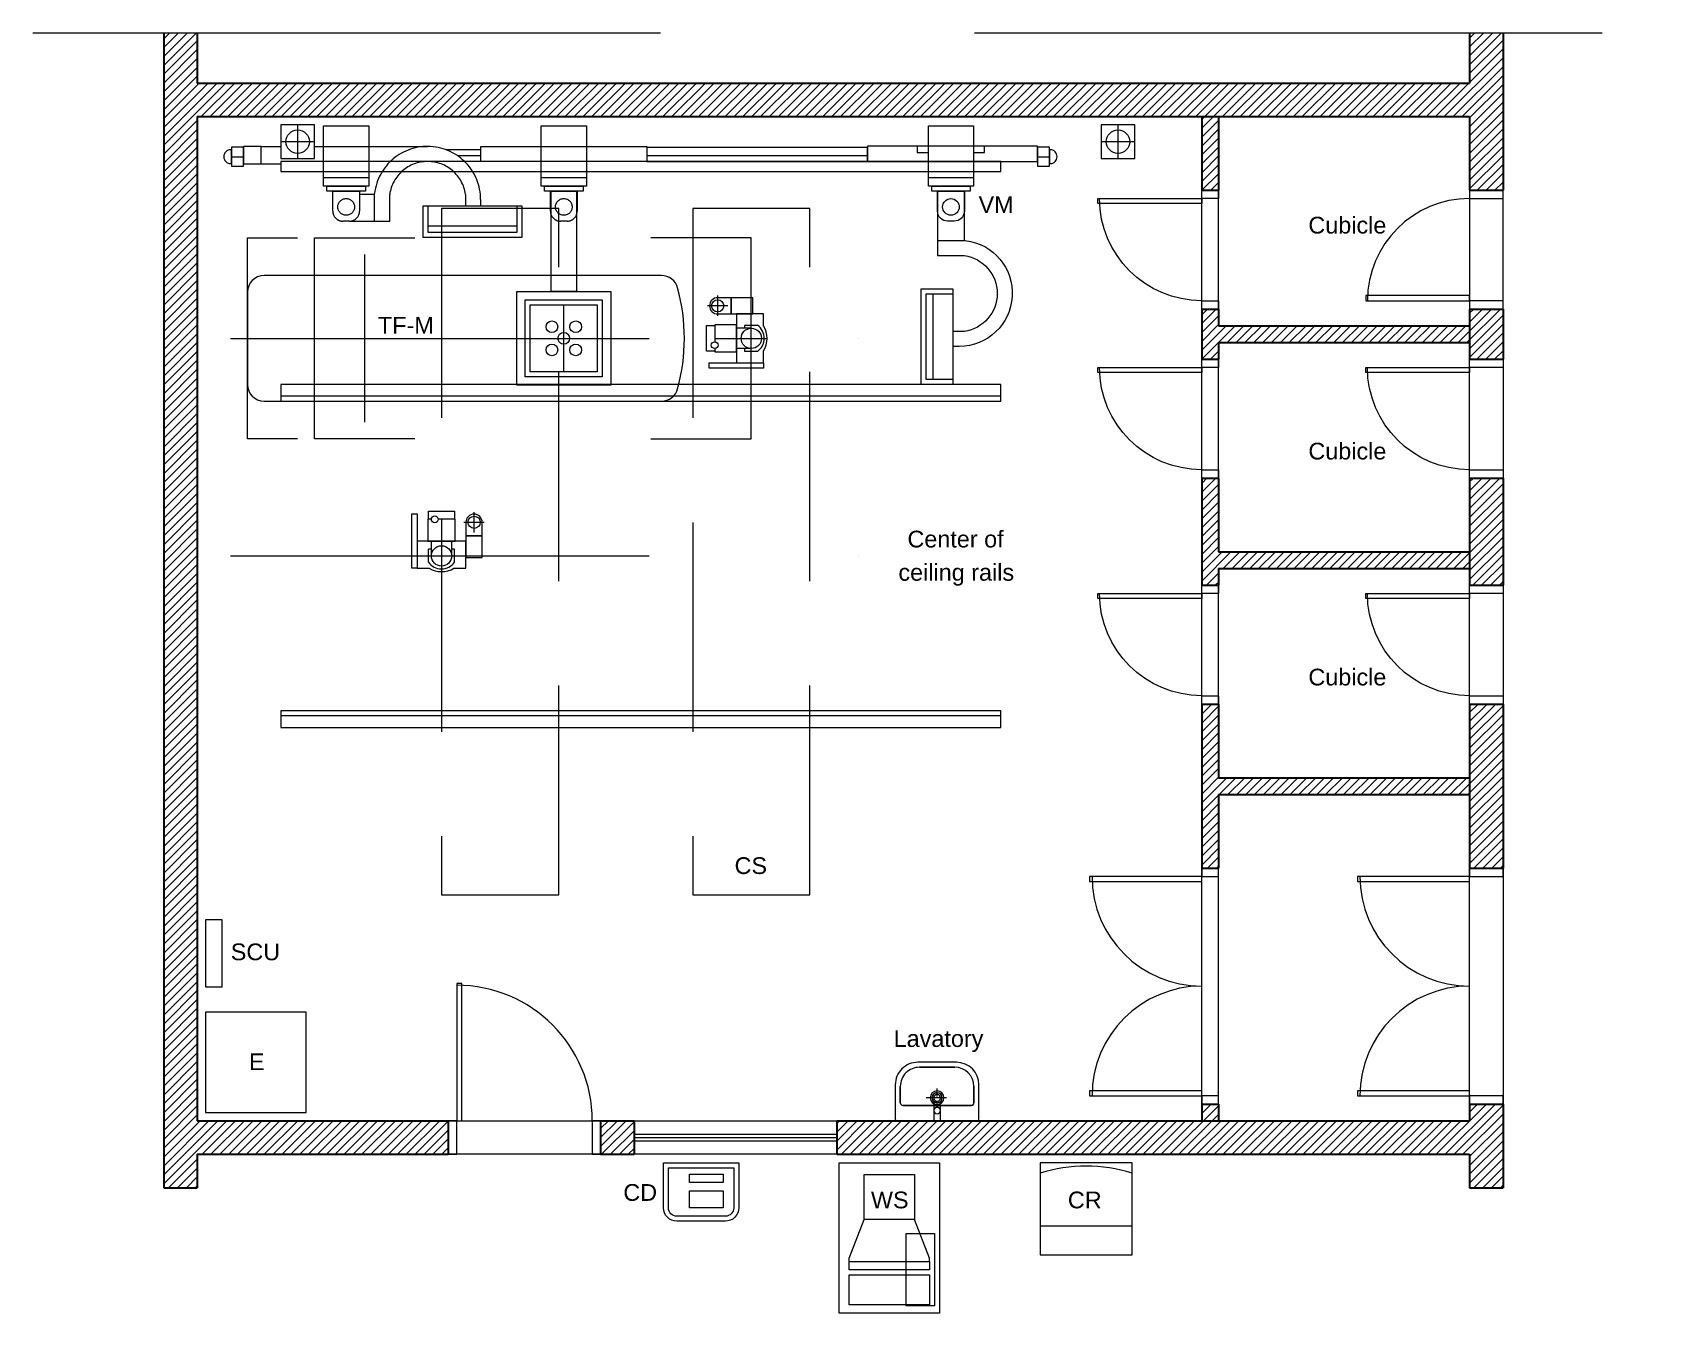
# Model space of a CAD drawing. Extents: x 67021 to 67998, y 54660 to 55426.
import ezdxf

# ---------------------------------------------------------------- set-up
doc = ezdxf.new("R2010")
doc.units = 0
doc.header["$LTSCALE"] = 25
doc.header["$MEASUREMENT"] = 0
for name, pattern in [('DASHDOT', [1, 0.5, -0.25, 0, -0.25]), ('DASHED', [0.75, 0.5, -0.25]), ('DASHED2', [0.375, 0.25, -0.125]), ('HIDDENX2', [0.75, 0.5, -0.25])]:
    doc.linetypes.add(name, pattern=pattern)
doc.layers.get('0').update_dxf_attribs({"lineweight": 9})
doc.layers.add('www.cadblocksfree.com', color=7, linetype='Continuous', lineweight=9)
doc.styles.get("Standard").update_dxf_attribs({"font": 'arial.ttf'})

# ---------------------------------------------------------------- blocks, each defined once
blk = doc.blocks.new('UMIVAONIK')
for p, q in [((-24, 0), (24, 0)), ((-2, 0), (-2, -8.14)), ((2, -8.14), (2, 0)), ((-25, -1), (-25, -21.5)), ((-20.5, -9.25), (20.5, -9.25)), ((-0.97, -9.25), (-20.5, -9.25)), ((-2, -8.23), (-2, -11.51)), ((0.99, -9.25), (-1.01, -9.25)), ((-1.01, -9.25), (0.99, -9.25)), ((0.86, -9.25), (-0.87, -9.25)), ((20.5, -9.25), (0.96, -9.25)), ((2, -11.51), (2, -8.23)), ((25, -21.5), (25, -1)), ((-22, -20.5), (-22, -10.75)), ((-22, -10.75), (-22, -20.5)), ((-5.5, -13.75), (6.5, -13.75)), ((0, -14.5), (0, -19.25)), ((22, -10.75), (22, -20.5)), ((22, -20.5), (22, -10.75)), ((-11.5, -35), (11.5, -35)), ((10.5, -32), (-10.5, -32)), ((-10.5, -32), (10.5, -32))]:
    blk.add_line(p, q)
for centre, radius, start, end in [((24, -1), 1, 0, 90), ((-24, -1), 1, 90, 180), ((-20.5, -10.75), 1.5, 90, 180), ((-20.5, -10.75), 1.5, 120, 180), ((-20.5, -10.75), 1.5, 90, 120), ((0, -13.75), 4.07, 0, 180), ((0, -6.12), 2, 0, 180), ((0, -6.12), 2, 0, 180), ((0, -6.12), 2, 180, 0), ((0, -6.12), 2, 180, 239.7629), ((0, -6.12), 2, 240, 255), ((0, -6.12), 2, 255.2012, 268.2389), ((0, -6.12), 2, 271.66913, 284.39991), ((0, -6.12), 2, 285, 0), ((20.5, -10.75), 1.5, 0, 90), ((20.5, -10.75), 1.5, 0, 90), ((0, -13.75), 4.07, 180, 0), ((0, -13.75), 3, 90, 180), ((0, -13.75), 3, 0, 180), ((0, -13.75), 3, 150.0135, 180), ((0, -13.75), 3, 180, 0), ((0, -13.75), 3, 180, 0), ((0, -13.75), 3, 180, 210.40317), ((0, -13.75), 3, 145.43307, 149.13662), ((0, -13.75), 3, 109.36549, 142.31569), ((0, -13.75), 3, 217.68431, 242.75669), ((0, -13.75), 2, 150, 180), ((0, -13.75), 2, 150, 180), ((0, -13.75), 2, 180, 222.69529), ((0, -13.75), 2, 180, 222.69529), ((0, -13.75), 2, 137.30471, 141.95151), ((0, -13.75), 2, 137.30471, 141.95151), ((0, -13.75), 2, 121.23393, 135), ((0, -13.75), 2, 121.23393, 135), ((0, -13.75), 2, 225, 238.76607), ((0, -13.75), 2, 225, 238.76607), ((0, -13.75), 3, 244.75174, 250.63451), ((0, -13.75), 2, 75, 120), ((0, -13.75), 2, 75, 120), ((0, -13.75), 2, 240, 270), ((0, -13.75), 2, 240, 270), ((0, -13.75), 3, 252.83298, 286.57618), ((0, -13.75), 3, 73.42382, 106.57618), ((0, -13.75), 3, 60, 90), ((0, -13.75), 2, 270, 285), ((0, -13.75), 2, 270, 285), ((0, -13.75), 2, 30, 73.76607), ((0, -13.75), 2, 30, 73.76607), ((0, -13.75), 2, 286.23393, 330), ((0, -13.75), 2, 286.23393, 330), ((0, -13.75), 3, 47.8247, 70.63451), ((0, -13.75), 3, 289.36549, 311.18226), ((0, -13.75), 3, 45, 60), ((0, -13.75), 2, 0, 27.69529), ((0, -13.75), 2, 0, 27.69529), ((0, -13.75), 2, 332.30471, 0), ((0, -13.75), 2, 332.30471, 0), ((0, -13.75), 3, 40.09528, 47.13634), ((0, -13.75), 3, 312.86366, 319.90472), ((0, -13.75), 3, 30, 45), ((0, -13.75), 3, 0, 34.56693), ((0, -13.75), 3, 325.43307, 343.72679), ((0, -13.75), 3, 15, 30), ((0, -13.75), 3, 0, 15), ((0, -13.75), 3, 345.26662, 0), ((-11.5, -21.5), 13.5, 180, 270), ((-10.5, -20.5), 11.5, 180, 270), ((-10.5, -20.5), 11.5, 180, 270), ((10.5, -20.5), 11.5, 270, 0), ((10.5, -20.5), 11.5, 270, 0), ((11.5, -21.5), 13.5, 270, 0)]:
    blk.add_arc(centre, radius, start, end)
for points, knots in [([(-1.01, -7.85), (-1.01, -7.85), (-1, -7.85), (-0.97, -7.87), (-0.94, -7.89), (-0.88, -7.92), (-0.74, -7.98), (-0.62, -8.03), (-0.52, -8.05)], [0, 0, 0, 0, 0.0555556, 0.0833333, 0.1111111, 0.1666667, 0.2222222, 0.330383, 0.330383, 0.330383, 0.330383]), ([(-0.52, -8.05), (-0.57, -8.04), (-0.67, -8.01), (-0.8, -7.95), (-0.9, -7.91), (-0.95, -7.88), (-0.99, -7.86), (-1, -7.85), (-1.01, -7.85)], [0.669617, 0.669617, 0.669617, 0.669617, 0.7222222, 0.7916667, 0.8611111, 0.8958333, 0.9305556, 1, 1, 1, 1]), ([(-0.51, -8.05), (-0.46, -8.07), (-0.35, -8.09), (-0.2, -8.11), (-0.1, -8.12), (-0.06, -8.12)], [0.3333333, 0.3333333, 0.3333333, 0.3333333, 0.3888889, 0.4444444, 0.4830794, 0.4830794, 0.4830794, 0.4830794]), ([(-0.06, -8.12), (-0.13, -8.12), (-0.27, -8.11), (-0.42, -8.08), (-0.5, -8.06), (-0.51, -8.05)], [0.5169206, 0.5169206, 0.5169206, 0.5169206, 0.5833333, 0.6527778, 0.6666667, 0.6666667, 0.6666667, 0.6666667]), ([(-0.06, -8.12), (-0.03, -8.12), (0.01, -8.12), (0.05, -8.12), (0.06, -8.12)], [0.48307939, 0.48307939, 0.48307939, 0.48307939, 0.51388889, 0.52034977, 0.52034977, 0.52034977, 0.52034977]), ([(0.06, -8.12), (0.02, -8.12), (-0.02, -8.12), (-0.06, -8.12), (-0.06, -8.12)], [0.47965023, 0.47965023, 0.47965023, 0.47965023, 0.51388889, 0.51692061, 0.51692061, 0.51692061, 0.51692061]), ([(0.17, -8.11), (0.2, -8.11), (0.3, -8.1), (0.41, -8.08), (0.48, -8.06), (0.5, -8.06)], [0.5555556, 0.5555556, 0.5555556, 0.5555556, 0.5833333, 0.6527778, 0.6666667, 0.6666667, 0.6666667, 0.6666667]), ([(0.52, -8.05), (0.56, -8.04), (0.66, -8.01), (0.79, -7.96), (0.89, -7.91), (0.94, -7.89), (0.98, -7.86), (0.99, -7.86), (0.99, -7.86)], [0.6754437, 0.6754437, 0.6754437, 0.6754437, 0.7222222, 0.7916667, 0.8611111, 0.8958333, 0.9305556, 1, 1, 1, 1]), ([(0.99, -7.86), (0.99, -7.86), (0.98, -7.86), (0.96, -7.88), (0.92, -7.89), (0.86, -7.93), (0.73, -7.98), (0.61, -8.03), (0.52, -8.05)], [0, 0, 0, 0, 0.0555556, 0.0833333, 0.1111111, 0.1666667, 0.2222222, 0.3245563, 0.3245563, 0.3245563, 0.3245563]), ([(-1.53, -11.17), (-1.55, -11.18), (-1.62, -11.22), (-1.73, -11.3), (-1.82, -11.37), (-1.87, -11.4), (-1.9, -11.42), (-1.94, -11.46), (-1.98, -11.5), (-2, -11.51), (-2, -11.51)], [0.7777778, 0.7777778, 0.7777778, 0.7777778, 0.7916667, 0.8333333, 0.875, 0.8854167, 0.8958333, 0.9166667, 0.9583333, 1, 1, 1, 1]), ([(-0.89, -10.88), (-0.93, -10.9), (-1.05, -10.94), (-1.23, -11.01), (-1.39, -11.09), (-1.49, -11.14), (-1.52, -11.17), (-1.53, -11.17)], [0.6436375, 0.6436375, 0.6436375, 0.6436375, 0.6666667, 0.7083333, 0.75, 0.7708333, 0.7777778, 0.7777778, 0.7777778, 0.7777778]), ([(-0.16, -10.75), (-0.23, -10.76), (-0.38, -10.77), (-0.53, -10.8), (-0.61, -10.81)], [0.52534649, 0.52534649, 0.52534649, 0.52534649, 0.55555556, 0.59678948, 0.59678948, 0.59678948, 0.59678948]), ([(0.61, -10.81), (0.53, -10.8), (0.38, -10.77), (0.23, -10.76), (0.16, -10.75)], [0.40324292, 0.40324292, 0.40324292, 0.40324292, 0.44444444, 0.47471371, 0.47471371, 0.47471371, 0.47471371]), ([(2, -11.51), (2, -11.51), (1.98, -11.49), (1.93, -11.45), (1.88, -11.41), (1.81, -11.36), (1.73, -11.3), (1.64, -11.23), (1.43, -11.11), (1.18, -10.98), (0.93, -10.9), (0.89, -10.89)], [0, 0, 0, 0, 0.0555556, 0.0833333, 0.1111111, 0.1388889, 0.1666667, 0.1944444, 0.2222222, 0.3333333, 0.3564132, 0.3564132, 0.3564132, 0.3564132]), ([(1.02, -10.93), (1.16, -10.98), (1.34, -11.06), (1.49, -11.14), (1.52, -11.17), (1.53, -11.17)], [0.6666667, 0.6666667, 0.6666667, 0.6666667, 0.75, 0.7708333, 0.7777778, 0.7777778, 0.7777778, 0.7777778]), ([(1.53, -11.17), (1.55, -11.18), (1.62, -11.22), (1.73, -11.3), (1.82, -11.37), (1.86, -11.4), (1.87, -11.41), (1.87, -11.41)], [0.7777778, 0.7777778, 0.7777778, 0.7777778, 0.7916667, 0.8333333, 0.875, 0.8854167, 0.8888889, 0.8888889, 0.8888889, 0.8888889])]:
    blk.add_open_spline(points, degree=3, knots=knots)
for points in [[(0.5, -8.06), (0.45, -8.07), (0.34, -8.09), (0.23, -8.11), (0.17, -8.11)], [(-1.87, -11.41), (-1.86, -11.39), (-1.81, -11.36), (-1.73, -11.3), (-1.64, -11.23), (-1.57, -11.19), (-1.53, -11.17)], [(-1.53, -11.17), (-1.39, -11.09), (-1.21, -11), (-1.02, -10.93)], [(-1.02, -10.93), (-0.98, -10.91), (-0.93, -10.9), (-0.89, -10.89)], [(-0.61, -10.81), (-0.53, -10.8), (-0.45, -10.78), (-0.36, -10.77)], [(-0.36, -10.77), (-0.29, -10.76), (-0.23, -10.76), (-0.16, -10.75)], [(0.16, -10.75), (0.23, -10.76), (0.3, -10.76), (0.36, -10.77)], [(0.36, -10.77), (0.45, -10.78), (0.53, -10.8), (0.61, -10.81)], [(0.89, -10.89), (0.93, -10.9), (0.98, -10.91), (1.02, -10.93)]]:
    blk.add_open_spline(points, degree=3)
blk = doc.blocks.new('vrata 141 na zid 20')
for points in [[(5, 20), (8, 20), (8, 87), (5, 87)], [(133, 20), (136, 20), (136, 87), (133, 87)], [(0, 0), (5, 0), (5, 20), (0, 20)], [(136, 0), (141, 0), (141, 20), (136, 20)]]:
    blk.add_lwpolyline(points, close=True)
for centre, start, end in [((5, 20), 0, 90), ((136, 20), 90, 180)]:
    blk.add_arc(centre, 65.5, start, end)
blk = doc.blocks.new('vrata 141 na zid 10')
for points in [[(5, 10), (8, 10), (8, 77), (5, 77)], [(133, 10), (136, 10), (136, 77), (133, 77)], [(0, 0), (5, 0), (5, 10), (0, 10)], [(136, 0), (141, 0), (141, 10), (136, 10)]]:
    blk.add_lwpolyline(points, close=True)
for centre, start, end in [((5, 10), 0, 90), ((136, 10), 90, 180)]:
    blk.add_arc(centre, 65.5, start, end)
blk = doc.blocks.new('vrata 71 na 10')
for points in [[(5, 0), (8, 0), (8, 62), (5, 62)], [(0, -10), (5, -10), (5, 0), (0, 0)], [(66, -10), (71, -10), (71, 0), (66, 0)]]:
    blk.add_lwpolyline(points, close=True)
blk.add_arc((5, 0), 61, 0, 90)
blk = doc.blocks.new('vrata 71 na 20')
for points in [[(5, 0), (8, 0), (8, 62), (5, 62)], [(0, -20), (5, -20), (5, 0), (0, 0)], [(66, -20), (71, -20), (71, 0), (66, 0)]]:
    blk.add_lwpolyline(points, close=True)
blk.add_arc((5, 0), 61, 0, 90)
blk = doc.blocks.new('vrata 91 na 20')
for points in [[(5, 0), (8, 0), (8, 82), (5, 82)], [(0, -20), (5, -20), (5, 0), (0, 0)], [(86, -20), (91, -20), (91, 0), (86, 0)]]:
    blk.add_lwpolyline(points, close=True)
blk.add_arc((5, 0), 81, 0, 90)
blk = doc.blocks.new('2222')
at = {"linetype": 'HIDDENX2', "ltscale": 30}
for points in [[(0, 0), (60, 0), (60, -90), (0, -90)], [(40.01, -42.25), (56.87, -42.25), (56.87, -85.62), (40.01, -85.62)]]:
    blk.add_lwpolyline(points, close=True, dxfattribs=at)
for points in [[(15, -7), (45, -7), (45, -34), (15, -34)], [(6, -59), (54, -59), (54, -64), (6, -64)], [(6, -67), (54, -67), (54, -85), (6, -85)]]:
    blk.add_lwpolyline(points, close=True)
for points in [[(6, -59), (6, -57), (15, -34)], [(54, -59), (54, -57), (45, -34)]]:
    blk.add_lwpolyline(points)
blk = doc.blocks.new('3333')
for points in [[(-22.5, 0), (22.5, 0), (22.5, -27, -0.414214), (14.5, -35), (-14.5, -35, -0.414214), (-22.5, -27)], [(-19.5, -3), (19.5, -3), (19.5, -27, -0.414214), (14.5, -32), (-14.5, -32, -0.414214), (-19.5, -27)]]:
    blk.add_lwpolyline(points, format="xyb", close=True)
for points in [[(-6.89, -11.9), (-6.89, -6.9), (13.11, -6.9), (13.11, -11.9)], [(-6.89, -26.9), (-6.89, -16.9), (13.11, -16.9), (13.11, -26.9)]]:
    blk.add_lwpolyline(points, close=True)
blk = doc.blocks.new('1')
for p, q in [((-10, 0), (-10, -20)), ((0, -10), (-20, -10))]:
    blk.add_line(p, q)
blk.add_lwpolyline([(0, 0), (-20, 0), (-20, -20), (0, -20)], close=True)
blk.add_circle((-10, -10), 7)
blk = doc.blocks.new('lezaj')
at = {"lineweight": 5}
for p, q in [((247.32, 37.5), (10, 37.5)), ((0, 27.5), (0, -27.5)), ((10, -37.5), (247.32, -37.5))]:
    blk.add_line(p, q, dxfattribs=at)
for centre, radius, start, end in [((10, 27.5), 10, 90, 180), ((247.32, 27.5), 10, 14.93142, 90), ((145.9, 0), 115.08, 344.84896, 15.15104), ((10, -27.5), 10, 180, 270), ((247.32, -27.5), 10, 270, 345.06858)]:
    blk.add_arc(centre, radius, start, end, dxfattribs=at)
blk = doc.blocks.new('uredjaj')
at = {"linetype": 'DASHED', "ltscale": 15}
blk.add_line((16.5, -8.2), (31.5, -8.2), dxfattribs=at)
for p, q in [((-9.6, -37.5), (-9.6, -28)), ((9.6, -37.6), (9.6, -28))]:
    blk.add_line(p, q)
for points in [[(-7.5, -6), (-9.5, -6), (-9.5, 0), (9.5, 0), (9.5, -6), (-2.5, -6)], [(-7.5, -6), (-10, -6), (-10, -22), (10, -22), (10, -6), (-2.5, -6)], [(9.1, -42), (18, -42), (18, -22), (-18, -22), (-18, -42), (-9.1, -42)], [(-7.5, -33), (-7.5, -22)], [(7.5, -33), (7.5, -22)], [(-7.5, -28), (-9.6, -28)], [(9.6, -28), (7.5, -28)]]:
    blk.add_lwpolyline(points)
blk.add_lwpolyline([(-18, -42), (-22, -42), (-22, -2), (-18, -2)], close=True, dxfattribs=at)
for points in [[(0, -6), (0, -44.6)], [(24, -15.7), (24, -0.7)]]:
    blk.add_lwpolyline(points, dxfattribs=at)
blk.add_lwpolyline([(18, -18.2), (30, -18.2), (30, -8.2, 0.414214), (24, -2.2), (24, -2.2, 0.414214), (18, -8.2)], format="xyb", close=True)
blk.add_lwpolyline([(18, -34.2), (30, -34.2), (30, -18.2), (18, -18.2)], close=True)
for centre, radius in [((-5, -6), 2.5), ((24, -8.2), 4.5), ((0, -33), 7.5)]:
    blk.add_circle(centre, radius)
for centre, radius, start, end in [((0, -30.9), 11.7, 214.285, 325.2785), ((0, -27), 17.6, 238.6659, 301.3341)]:
    blk.add_arc(centre, radius, start, end)
blk = doc.blocks.new('kvadrat')
at = {"linetype": 'DASHED2', "ltscale": 10}
for points in [[(-28, 28), (28, 28), (28, -28), (-28, -28)], [(-23, 23), (23, 23), (23, -23), (-23, -23)]]:
    blk.add_lwpolyline(points, close=True, dxfattribs=at)
blk.add_lwpolyline([(-20, 20), (20, 20), (20, -20), (-20, -20)], close=True)
blk.add_lwpolyline([(0, -20), (0, 20)])
for centre in [(-7.12, 6.92), (7.12, 6.92), (0, 0), (-7.12, -6.92), (7.12, -6.92)]:
    blk.add_circle(centre, 3.5)
blk = doc.blocks.new('11111')
at = {"linetype": 'DASHED2', "ltscale": 20}
blk.add_line((0, -31), (27, -31), dxfattribs=at)
for points in [[(0, 0), (27, 0), (27, -36), (0, -36)], [(2, -39), (2, -36), (25, -36), (25, -39)]]:
    blk.add_lwpolyline(points, close=True, dxfattribs=at)
blk = doc.blocks.new('nnnn')
at = {"linetype": 'DASHED', "ltscale": 20}
for points in [[(25, -2), (25, -1.41, -0.942479), (88.34, -5.1, -0.876267)], [(25, -18), (34, -18), (34, -2, -0.866674), (79.34, -2)]]:
    blk.add_lwpolyline(points, format="xyb", dxfattribs=at)
blk.add_lwpolyline([(0, 0), (16, 0), (16, -12, -0.414214), (10, -18), (6, -18, -0.414214), (0, -12)], format="xyb", close=True, dxfattribs=at)
for points in [[(10, -18), (25, -18), (25, -2), (16, -2)], [(79.34, -2), (79.34, -8.81)], [(88.34, -5.1), (88.34, -8.81)], [(56.96, -20.81), (109.96, -20.81)]]:
    blk.add_lwpolyline(points, dxfattribs=at)
for points in [[(53.96, -8.81), (112.96, -8.81), (112.96, -27.81), (53.96, -27.81)], [(56.96, -8.81), (109.96, -8.81), (109.96, -24.81), (56.96, -24.81)]]:
    blk.add_lwpolyline(points, close=True, dxfattribs=at)
blk.add_circle((8, -9.5), 5, dxfattribs=at)
blk = doc.blocks.new('ww')
at = {"ltscale": 20}
blk.add_line((436.72, -36.5), (463.72, -36.5), dxfattribs=at)
at = {"linetype": 'DASHDOT', "lineweight": 5, "ltscale": 20}
for p, q in [((20, -132.5), (480, -132.5)), ((20, -262.5), (480, -262.5))]:
    blk.add_line(p, q, dxfattribs=at)
at = {"ltscale": 20}
for points in [[(436.72, -5.5), (463.72, -5.5), (463.72, -41.5), (436.72, -41.5)], [(438.72, -44.5), (438.72, -41.5), (461.72, -41.5), (461.72, -44.5)], [(451.42, -103), (451.42, -160), (432.42, -160), (432.42, -103)], [(451.42, -106), (451.42, -157), (435.42, -157), (435.42, -106)]]:
    blk.add_lwpolyline(points, close=True, dxfattribs=at)
for points in [[(27.66, -18.36), (20.4, -18.36), (20.4, -29.57), (27.66, -29.57)], [(38.2, -17.86), (27.66, -17.86), (27.66, -28.2), (38.2, -28.2)], [(268.5, -26.93), (400.35, -26.93), (400.37, -18.4), (268.51, -18.4)], [(400.35, -26.93), (501.89, -26.93), (501.89, -17.64), (400.35, -17.64)], [(436.72, -17.64), (430.1, -17.64), (430.1, -21.38), (436.72, -21.38)], [(470.34, -17.64), (463.72, -17.64), (463.72, -21.38), (470.34, -21.38)], [(509.16, -18.36), (501.89, -18.36), (501.89, -29.57), (509.16, -29.57)], [(50, -32.9), (480, -32.9), (480, -26.93), (50, -26.93)], [(50, -170), (480, -170), (480, -160), (50, -160)], [(50, -365), (480, -365), (480, -355), (50, -355)]]:
    blk.add_lwpolyline(points, close=True)
for points in [[(38.2, -17.86), (50, -17.86)], [(20.4, -23.97), (27.66, -23.97)], [(38.2, -28.2), (50, -28.2)], [(169.51, -19.82), (148.53, -19.82)], [(169.51, -23.44), (155.53, -23.44)], [(400.35, -23.44), (268.5, -23.44)], [(501.89, -23.97), (509.16, -23.97)], [(480, -167), (50, -167)], [(480, -358), (50, -358)]]:
    blk.add_lwpolyline(points)
at = {"linetype": 'DASHED', "ltscale": 20}
for points in [[(70, -17.86), (137.54, -17.86)], [(458.22, -128.38), (451.42, -128.38)]]:
    blk.add_lwpolyline(points, dxfattribs=at)
blk.add_lwpolyline([(268.5, -26.93), (169.51, -26.93), (169.51, -17.79), (268.5, -17.79)], close=True, dxfattribs=at)
for points in [[(20.4, -19.87), (19.94, -19.87, 0.414214), (15.94, -23.87), (15.94, -24.06, 0.414214), (19.94, -28.06), (20.4, -28.06)], [(509.61, -19.87), (509.16, -19.87), (509.16, -28.06), (509.61, -28.06, 0.414214), (513.61, -24.06), (513.61, -23.87, 0.414214)]]:
    blk.add_lwpolyline(points, format="xyb", close=True)
blk.add_lwpolyline([(210.98, -44.5), (226.98, -44.5), (226.98, -56.5, -0.414214), (220.98, -62.5), (216.98, -62.5, -0.414214), (210.98, -56.5)], format="xyb", close=True, dxfattribs=at)
at = {"linetype": 'DASHED', "lineweight": 5, "ltscale": 10}
for points in [[(211.48, -44.5), (226.48, -44.5), (226.48, -104.5), (211.48, -104.5)], [(145.98, -465), (215.98, -465), (215.98, -55), (145.98, -55)], [(295.98, -465), (365.98, -465), (365.98, -55), (295.98, -55)]]:
    blk.add_lwpolyline(points, close=True, dxfattribs=at)
at = {"ltscale": 20}
for points in [[(442.22, -44.5), (442.22, -74.04), (458.22, -74.04), (458.22, -44.5)], [(439.42, -106), (439.42, -157)], [(455.12, -137.38), (451.42, -137.38)]]:
    blk.add_lwpolyline(points, dxfattribs=at)
blk.add_lwpolyline([(442.22, -44.5), (458.22, -44.5), (458.22, -56.5, -0.414214), (452.22, -62.5), (448.22, -62.5, -0.414214), (442.22, -56.5)], format="xyb", close=True, dxfattribs=at)
at = {"linetype": 'DASHED', "lineweight": 5, "ltscale": 10}
for points in [[(60, -192.5), (30, -192.5), (30, -72.5), (60, -72.5)], [(130, -192.5), (70, -192.5), (70, -72.5), (130, -72.5)], [(270.98, -192.5), (330.98, -192.5), (330.98, -72.5), (270.98, -72.5)]]:
    blk.add_lwpolyline(points, dxfattribs=at)
at = {"ltscale": 20}
for points in [[(442.22, -74.04), (442.22, -83.04), (458.22, -83.04, -0.866674), (458.22, -128.38)], [(458.22, -74.04), (458.81, -74.04, -0.942479), (455.12, -137.38, -0.876267)]]:
    blk.add_lwpolyline(points, format="xyb", dxfattribs=at)
at = {"linetype": 'DASHDOT', "lineweight": 5, "ltscale": 20}
blk.add_lwpolyline([(100, -82.5), (100, -182.5)], dxfattribs=at)
at = {"linetype": 'DASHED', "ltscale": 20}
blk.add_circle((218.98, -54), 5, dxfattribs=at)
at = {"ltscale": 20}
blk.add_circle((450.22, -54), 5, dxfattribs=at)
for name, p in [('1', (70, -5)), ('1', (560, -5)), ('nnnn', (80.98, -44.5))]:
    blk.add_blockref(name, p)
at = {"color": 3}
for name, p in [('11111', (75.48, -5.5)), ('11111', (205.48, -5.5)), ('lezaj', (30, -132.5)), ('kvadrat', (218.98, -132.5))]:
    blk.add_blockref(name, p, dxfattribs=at)
at = {"xscale": 0.81, "yscale": 0.81, "zscale": 0.81, "rotation": 90}
blk.add_blockref('uredjaj', (304.25, -132.52), dxfattribs=at)
at = {"xscale": 0.81, "yscale": 0.81, "zscale": 0.81}
blk.add_blockref('uredjaj', (145.96, -235.77), dxfattribs=at)
at = {"char_height": 10, "attachment_point": 1}
for s, insert in [('\\pi29.702;VM', (437.02, -47.62)), ('\\pi23.634;TF-M', (84.33, -119.7)), ('\\pi10.994;Center of', (413.24, -247.43)), ('\\pi5.6124;ceiling rails', (413.24, -267.31)), ('\\pi30.629;CS', (290.34, -442.54))]:
    blk.add_mtext_dynamic_manual_height_columns(s, width=79.2399, gutter_width=1, heights=[0], dxfattribs=dict(at, insert=insert))

msp = doc.modelspace()

# ---------------------------------------------------------------- hatches: boundary and pattern name
at = {"layer": 'www.cadblocksfree.com', "lineweight": 5, "transparency": 33554544}
h = msp.add_hatch(dxfattribs=at)
h.set_pattern_fill('ANSI31', color=256, scale=30)
h.set_pattern_definition([(45, (-9934.5374, 68474.89), (-2.65165043, 2.65165043), [])])
h.paths.add_polyline_path([(67899.67, 55425.54), (67879.67, 55425.54), (67879.67, 55395.43), (67119.67, 55395.43), (67119.67, 55425.54), (67099.67, 55425.54), (67099.67, 54735.43), (67119.67, 54735.43), (67119.67, 54755.43), (67269.67, 54755.43), (67269.67, 54775.43), (67119.67, 54775.43), (67119.67, 55375.43), (67879.67, 55375.43), (67879.67, 55331.43), (67899.67, 55331.43)])
h.paths.add_polyline_path([(67899.67, 55024.43), (67879.67, 55024.43), (67879.67, 54926.43), (67899.67, 54926.43)], flags=17)
h.paths.add_polyline_path([(67899.67, 55159.43), (67879.67, 55159.43), (67879.67, 55095.43), (67899.67, 55095.43)], flags=17)
h.paths.add_polyline_path([(67899.67, 55260.43), (67879.67, 55260.43), (67879.67, 55230.43), (67899.67, 55230.43)], flags=17)
h.paths.add_polyline_path([(67729.67, 55375.43), (67719.67, 55375.43), (67719.67, 55331.43), (67729.67, 55331.43)], flags=17)
h.paths.add_polyline_path([(67879.67, 55250.43), (67729.67, 55250.43), (67729.67, 55260.43), (67719.67, 55260.43), (67719.67, 55230.43), (67729.67, 55230.43), (67729.67, 55240.43), (67879.67, 55240.43)], flags=17)
h.paths.add_polyline_path([(67729.67, 55159.43), (67719.67, 55159.43), (67719.67, 55095.43), (67729.67, 55095.43), (67729.67, 55105.43), (67879.67, 55105.43), (67879.67, 55115.43), (67729.67, 55115.43)], flags=17)
h.paths.add_polyline_path([(67879.67, 54980.43), (67729.67, 54980.43), (67729.67, 55024.43), (67719.67, 55024.43), (67719.67, 54926.43), (67729.67, 54926.43), (67729.67, 54970.43), (67879.67, 54970.43)], flags=17)
h.paths.add_polyline_path([(67380.67, 54755.43), (67380.67, 54775.43), (67360.67, 54775.43), (67360.67, 54755.43)])
h.paths.add_polyline_path([(67501.67, 54775.43), (67501.67, 54755.43), (67879.67, 54755.43), (67879.67, 54735.43), (67899.67, 54735.43), (67899.67, 54785.43), (67879.67, 54785.43), (67879.67, 54775.43), (67729.67, 54775.43), (67729.67, 54785.43), (67719.67, 54785.43), (67719.67, 54775.43)])

# ---------------------------------------------------------------- linework, layer by layer
at = {"layer": 'www.cadblocksfree.com', "linetype": 'HIDDENX2', "ltscale": 30}
msp.add_line((67021.42, 55425.54), (67997.77, 55425.54), dxfattribs=at)
at = {"layer": 'www.cadblocksfree.com', "lineweight": 30}
for p, q in [((67099.67, 55425.54), (67099.67, 54735.43)), ((67119.67, 55425.54), (67119.67, 55395.43)), ((67879.67, 55425.54), (67879.67, 55395.43)), ((67899.67, 55425.54), (67899.67, 55331.43)), ((67119.67, 55375.43), (67119.67, 54775.43)), ((67719.67, 55375.43), (67719.67, 55331.43)), ((67729.67, 55375.43), (67729.67, 55331.43)), ((67879.67, 55375.43), (67879.67, 55331.43)), ((67719.67, 55331.43), (67729.67, 55331.43)), ((67879.67, 55331.43), (67899.67, 55331.43)), ((67719.67, 55260.43), (67719.67, 55230.43)), ((67719.67, 55260.43), (67729.67, 55260.43)), ((67729.67, 55260.43), (67729.67, 55250.43)), ((67879.67, 55260.43), (67879.67, 55230.43)), ((67879.67, 55260.43), (67899.67, 55260.43)), ((67899.67, 55260.43), (67899.67, 55230.43)), ((67729.67, 55240.43), (67729.67, 55230.43)), ((67719.67, 55230.43), (67729.67, 55230.43)), ((67879.67, 55230.43), (67899.67, 55230.43)), ((67719.67, 55159.43), (67719.67, 55095.43)), ((67719.67, 55159.43), (67729.67, 55159.43)), ((67729.67, 55159.43), (67729.67, 55115.43)), ((67879.67, 55159.43), (67879.67, 55095.43)), ((67879.67, 55159.43), (67899.67, 55159.43)), ((67899.67, 55159.43), (67899.67, 55095.43)), ((67729.67, 55105.43), (67729.67, 55095.43)), ((67719.67, 55095.43), (67729.67, 55095.43)), ((67879.67, 55095.43), (67899.67, 55095.43)), ((67719.67, 55024.43), (67719.67, 54926.43)), ((67719.67, 55024.43), (67729.67, 55024.43)), ((67729.67, 55024.43), (67729.67, 54980.43)), ((67879.67, 55024.43), (67879.67, 54926.43)), ((67879.67, 55024.43), (67899.67, 55024.43)), ((67899.67, 55024.43), (67899.67, 54926.43)), ((67729.67, 54970.43), (67729.67, 54926.43)), ((67719.67, 54926.43), (67729.67, 54926.43)), ((67879.67, 54926.43), (67899.67, 54926.43)), ((67719.67, 54785.43), (67719.67, 54775.43)), ((67719.67, 54785.43), (67729.67, 54785.43)), ((67729.67, 54785.43), (67729.67, 54775.43)), ((67879.67, 54785.43), (67879.67, 54775.43)), ((67879.67, 54785.43), (67899.67, 54785.43)), ((67899.67, 54785.43), (67899.67, 54735.43)), ((67269.67, 54775.43), (67269.67, 54755.43)), ((67360.67, 54775.43), (67360.67, 54755.43)), ((67380.67, 54775.43), (67380.67, 54755.43)), ((67501.67, 54775.43), (67501.67, 54755.43)), ((67119.67, 54755.43), (67119.67, 54735.43)), ((67879.67, 54755.43), (67879.67, 54735.43)), ((67099.67, 54735.43), (67119.67, 54735.43)), ((67879.67, 54735.43), (67899.67, 54735.43))]:
    msp.add_line(p, q, dxfattribs=at)
for points in [[(67119.67, 55395.43), (67879.67, 55395.43)], [(67119.67, 55375.43), (67879.67, 55375.43)], [(67729.67, 55250.43), (67879.67, 55250.43)], [(67729.67, 55240.43), (67879.67, 55240.43)], [(67729.67, 55115.43), (67879.67, 55115.43)], [(67729.67, 55105.43), (67879.67, 55105.43)], [(67729.67, 54980.43), (67879.67, 54980.43)], [(67729.67, 54970.43), (67879.67, 54970.43)], [(67119.67, 54775.43), (67269.67, 54775.43)], [(67360.67, 54775.43), (67380.67, 54775.43)], [(67501.67, 54775.43), (67879.67, 54775.43)], [(67119.67, 54755.43), (67269.67, 54755.43)], [(67360.67, 54755.43), (67380.67, 54755.43)], [(67501.67, 54755.43), (67879.67, 54755.43)]]:
    msp.add_lwpolyline(points, dxfattribs=at)
at = {"layer": 'www.cadblocksfree.com', "linetype": 'HIDDENX2', "ltscale": 30}
for points in [[(67719.67, 55260.43), (67719.67, 55331.43)], [(67729.67, 55260.43), (67729.67, 55331.43)], [(67879.67, 55331.43), (67879.67, 55260.43)], [(67899.67, 55260.43), (67899.67, 55331.43)], [(67719.67, 55159.43), (67719.67, 55230.43)], [(67729.67, 55159.43), (67729.67, 55230.43)], [(67879.67, 55159.43), (67879.67, 55230.43)], [(67899.67, 55230.43), (67899.67, 55159.43)], [(67719.67, 55024.43), (67719.67, 55095.43)], [(67729.67, 55024.43), (67729.67, 55095.43)], [(67879.67, 55024.43), (67879.67, 55095.43)], [(67899.67, 55095.43), (67899.67, 55024.43)], [(67719.67, 54785.43), (67719.67, 54926.43)], [(67729.67, 54785.43), (67729.67, 54926.43)], [(67879.67, 54785.43), (67879.67, 54926.43)], [(67899.67, 54926.43), (67899.67, 54785.43)], [(67269.67, 54775.43), (67360.67, 54775.43)], [(67360.67, 54755.43), (67269.67, 54755.43)]]:
    msp.add_lwpolyline(points, dxfattribs=at)
at = {"layer": 'www.cadblocksfree.com'}
for points in [[(67134.67, 54855.43), (67134.67, 54895.43), (67124.67, 54895.43), (67124.67, 54855.43)], [(67124.67, 54780.43), (67184.67, 54780.43), (67184.67, 54840.43), (67124.67, 54840.43)]]:
    msp.add_lwpolyline(points, close=True, dxfattribs=at)
at = {"layer": 'www.cadblocksfree.com', "ltscale": 30}
for points in [[(67380.67, 54775.43), (67501.67, 54775.43)], [(67380.67, 54767.43), (67501.67, 54767.43)], [(67380.67, 54765.43), (67501.67, 54765.43)], [(67380.67, 54763.43), (67501.67, 54763.43)], [(67501.67, 54755.43), (67380.67, 54755.43)]]:
    msp.add_lwpolyline(points, dxfattribs=at)
at = {"layer": 'www.cadblocksfree.com'}
msp.add_lwpolyline([(67678.15, 54712.43), (67623.15, 54712.43), (67623.15, 54695.43), (67678.15, 54695.43), (67678.15, 54750.43), (67623.15, 54750.43), (67623.15, 54712.43)], dxfattribs=at)
msp.add_arc((67650.65, 54654.33), 93.98, 72.98573, 107.01427, dxfattribs=at)

# ---------------------------------------------------------------- block references
for name, p in [('ww', (67119.67, 55375.43)), ('vrata 91 na 20', (67269.67, 54775.43)), ('3333', (67420.65, 54750.43)), ('2222', (67503.15, 54750.43))]:
    msp.add_blockref(name, p, dxfattribs=at)
at = {"layer": 'www.cadblocksfree.com', "xscale": -1, "rotation": 90}
for name, p in [('vrata 71 na 10', (67719.67, 55331.43)), ('vrata 71 na 10', (67719.67, 55230.43)), ('vrata 71 na 20', (67879.67, 55230.43)), ('vrata 71 na 10', (67719.67, 55095.43)), ('vrata 71 na 20', (67879.67, 55095.43))]:
    msp.add_blockref(name, p, dxfattribs=at)
at = {"layer": 'www.cadblocksfree.com'}
for name, p, rotation in [('vrata 71 na 20', (67879.67, 55260.43), 90), ('vrata 141 na zid 10', (67729.67, 54785.43), 90), ('vrata 141 na zid 20', (67899.67, 54785.43), 90), ('UMIVAONIK', (67561.64, 54775.43), 180)]:
    msp.add_blockref(name, p, dxfattribs=dict(at, rotation=rotation))

# ---------------------------------------------------------------- texts
at = {"layer": 'www.cadblocksfree.com', "char_height": 10, "attachment_point": 1}
for s, insert in [('\\pi16.963;Cubicle', (67766.42, 55315.55)), ('\\pi16.963;Cubicle', (67766.42, 55180.55)), ('\\pi16.963;Cubicle', (67766.42, 55045.55)), ('\\pi25.749;SCU', (67113.98, 54881.37)), ('\\pi13.402;Lavatory', (67522.28, 54829.57)), ('\\pi35.889;E', (67114.72, 54815.72)), ('CD', (67374.21, 54737.62)), ('WS', (67522.1, 54733.16)), ('\\pi29.968;CR', (67609.76, 54733.16))]:
    msp.add_mtext_dynamic_manual_height_columns(s, width=79.2399, gutter_width=1, heights=[0], dxfattribs=dict(at, insert=insert))

doc.saveas('drawing.dxf')
